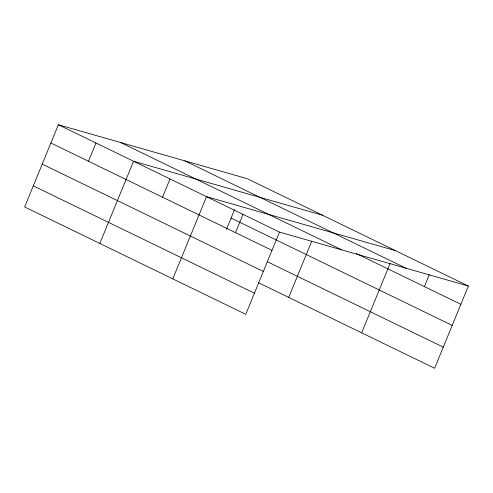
<?xml version="1.0" encoding="UTF-8"?>
<svg xmlns="http://www.w3.org/2000/svg" width="493" height="493" viewBox="0 0 493 493"><rect width="100%" height="100%" fill="white"/><g stroke="black" fill="none" stroke-linecap="round" stroke-linejoin="round"><path stroke-width="0.74" d="M468.35 286.039L247.233 178.694L58.371 124.747L24.65 206.961L245.767 314.306L279.482 232.092L468.35 286.039L434.629 368.253L258.622 282.803M88.469 161.254L95.956 142.995M99.826 243.462L133.548 161.248L322.416 215.188M162.542 197.212L170.03 178.959M172.796 278.884L206.518 196.67L395.38 250.617M226.49 229.282L234.557 209.611M235.512 232.634L243 214.381M288.695 297.402L311.755 241.182M361.665 332.83L390.197 263.25M424.381 286.581L429.274 274.644M184.912 160.891L406.022 268.235M356.229 253.494L460.863 304.292M120.693 142.551L341.809 249.896M58.371 124.747L279.482 232.092M231.094 218.054L452.204 325.398M50.884 143.001L271.994 250.345M267.28 261.697L443.287 347.146M42.225 164.107L263.342 271.452M33.308 185.855L254.419 293.199"/></g></svg>
